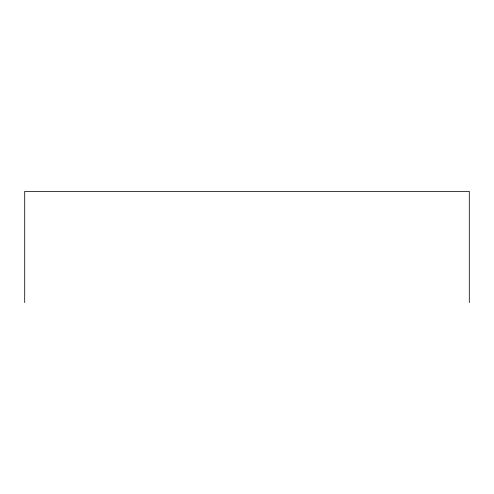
<?xml version="1.0" encoding="UTF-8"?>
<svg xmlns="http://www.w3.org/2000/svg" width="494" height="494" viewBox="0 0 494 494"><rect width="100%" height="100%" fill="white"/><g stroke="black" fill="none" stroke-linecap="round" stroke-linejoin="round"><path stroke-width="0.74" d="M469.3 302.6L469.3 191.4L24.7 191.4L24.7 302.6"/></g></svg>
